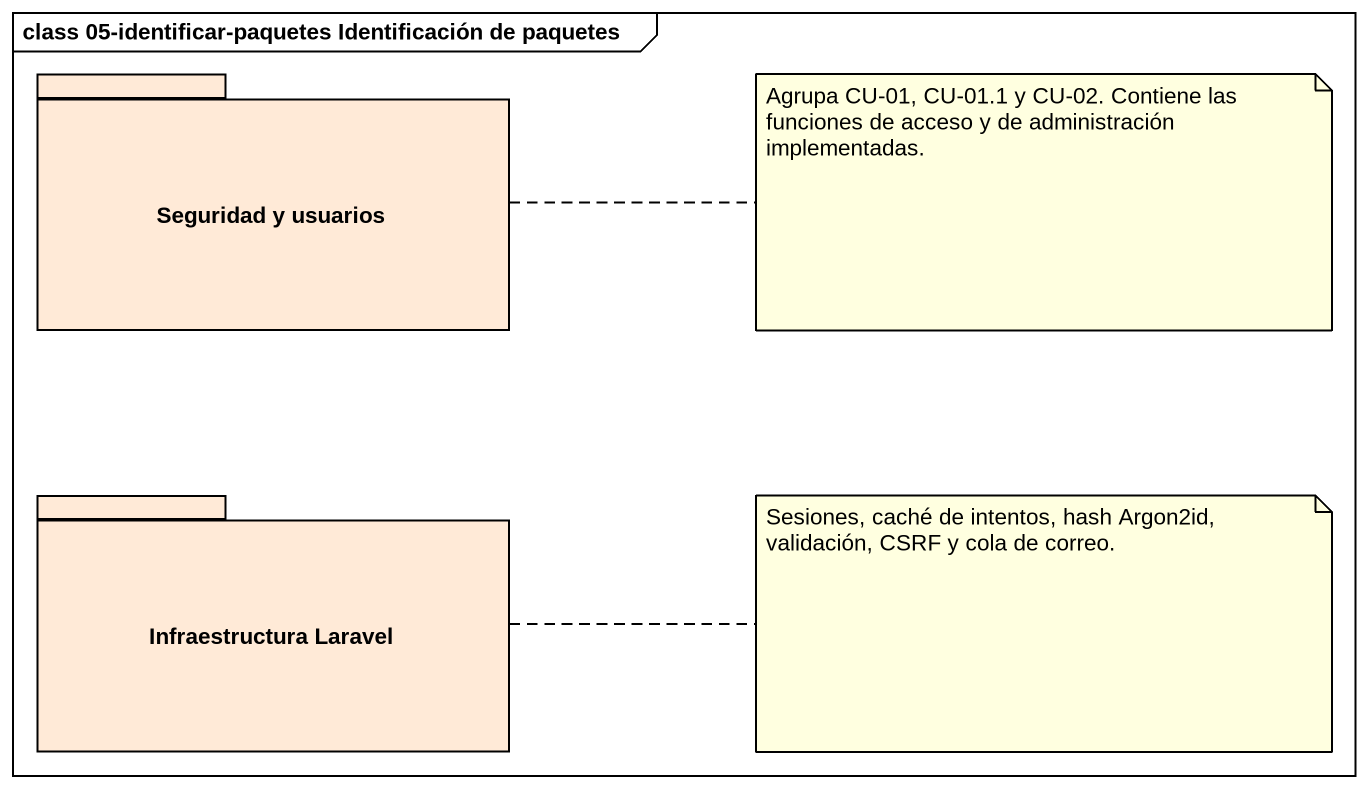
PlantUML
@startuml
mainframe class 05-identificar-paquetes Identificación de paquetes
package "Seguridad y usuarios" as Seguridad_y_usuarios #FFEAD7 {
}
package "Infraestructura Laravel" as Infraestructura_Laravel #FFEAD7 {
}
note right of Seguridad_y_usuarios : Agrupa CU-01, CU-01.1 y CU-02. Contiene las funciones de acceso y de administración implementadas.
note right of Infraestructura_Laravel : Sesiones, caché de intentos, hash Argon2id, validación, CSRF y cola de correo.
@enduml
